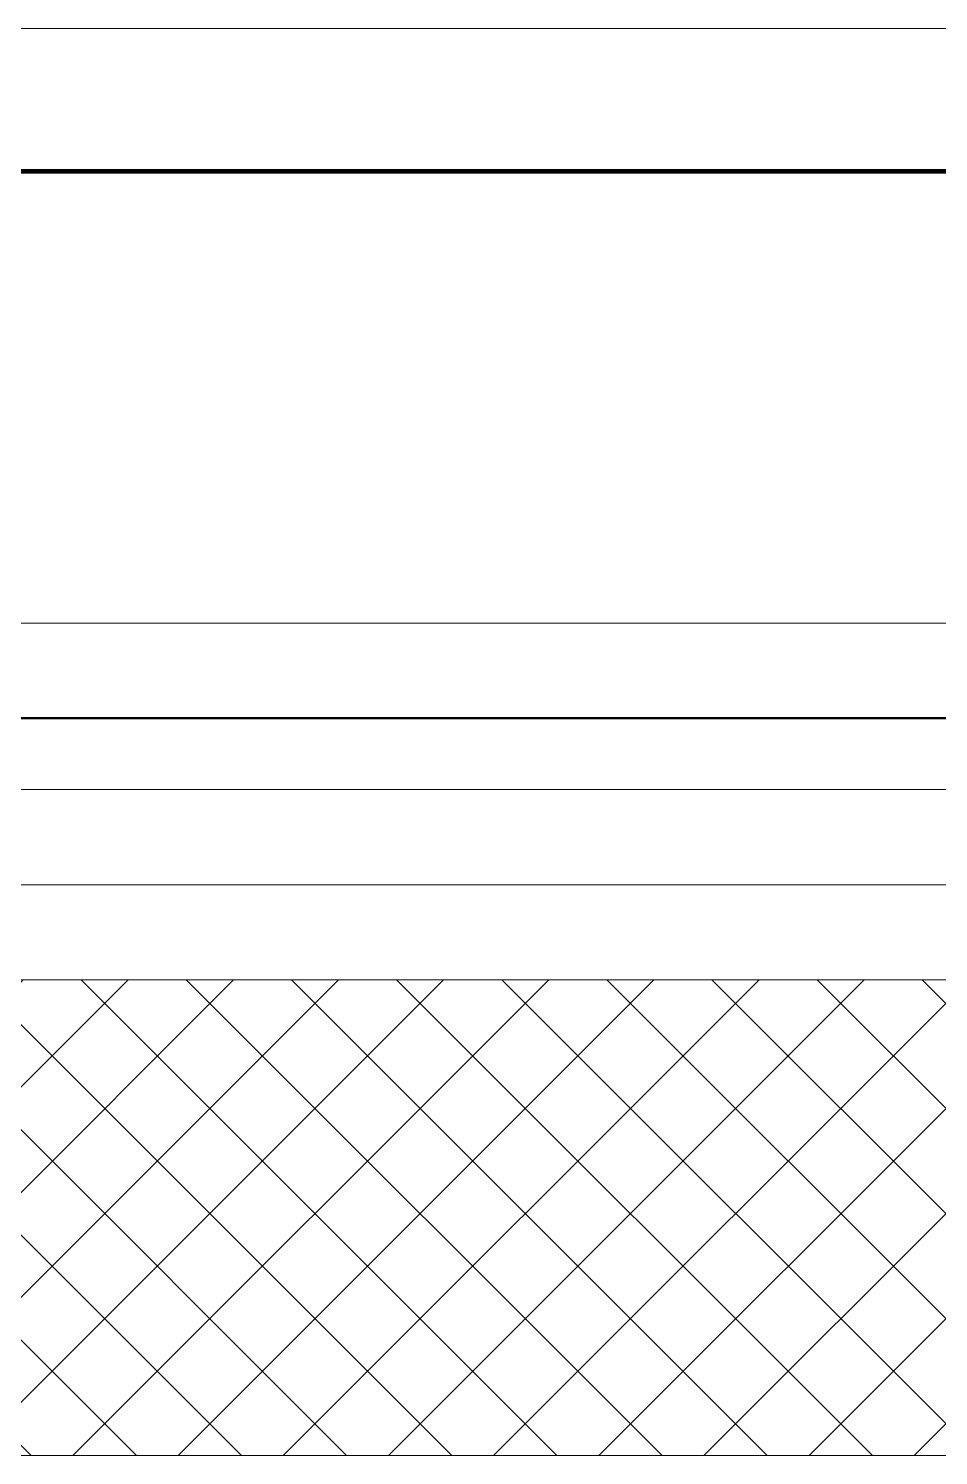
# Model space of a CAD drawing. Extents: x -1439 to 23780, y -1362 to 4476.
# Drawn here: x 3191.2 to 3229.4, y 2805 to 2865 of the extents above; entities that cross this region are included whole.
import ezdxf

# ---------------------------------------------------------------- set-up
doc = ezdxf.new("R2010")
doc.units = 0
doc.header["$MEASUREMENT"] = 0
for name, color, linetype, lineweight in [('Audi$0$00', 8, 'Continuous', 9), ('Audi$0$06D', 8, 'Continuous', 9), ('Audi$0$09W', 8, 'Continuous', 9), ('Audi$0$10', 8, 'Continuous', 9), ('Audi$0$33', 8, 'Audi$0$BATTING', 9)]:
    doc.layers.add(name, color=color, linetype=linetype, lineweight=lineweight)
doc.linetypes.add('Audi$0$BATTING', pattern='A,0.0001,-0.1,[134,ltypeshp.shx,S=0.1,R=0,X=-0.1,Y=0],-0.2,[134,ltypeshp.shx,S=0.1,R=180,X=0.1,Y=0],-0.1', length=0.4001)

# ---------------------------------------------------------------- blocks, each defined once
blk = doc.blocks.new('Audi$0$p-zemin kat')
at = {"layer": 'Audi$0$09W'}
h = blk.add_hatch(dxfattribs=at)
h.set_pattern_fill('ANSI37', color=256, scale=25, style=0)
h.set_pattern_definition([(45, (-5945, 0), (-2.2097087, 2.2097087), []), (135, (-5945, 0), (-2.2097087, -2.2097087), [])])
h.paths.add_polyline_path([(3282.5, 2805), (3160, 2805), (3160, 2825), (3282.5, 2825)])
at = {"layer": 'Audi$0$00'}
blk.add_lwpolyline([(3282.5, 2805), (3160, 2805), (3160, 2825), (3282.5, 2825)], close=True, dxfattribs=at)
at = {"layer": 'Audi$0$06D'}
for points in [[(2529.825, 2825), (2529.825, 2865), (4067.5, 2865), (4067.5, 2825)], [(3160, 2840.001), (3410, 2840.002)], [(3410, 2825), (3410, 2833), (3160, 2833), (3160, 2825)]]:
    blk.add_lwpolyline(points, dxfattribs=at)
at = {"layer": 'Audi$0$10'}
for points, const_width in [([(2529.825, 2859), (4067.2, 2859)], 0.2), ([(3153.188, 2836.001), (3416.63, 2836.001)], 0.1)]:
    blk.add_lwpolyline(points, dxfattribs=dict(at, const_width=const_width))
at = {"layer": 'Audi$0$33', "ltscale": 0.4}
blk.add_lwpolyline([(3160, 2829), (3410, 2829)], dxfattribs=at)

msp = doc.modelspace()

# ---------------------------------------------------------------- block references
at = {"layer": 'Audi$0$10'}
msp.add_blockref('Audi$0$p-zemin kat', (0, 0), dxfattribs=at)

doc.saveas('drawing.dxf')
